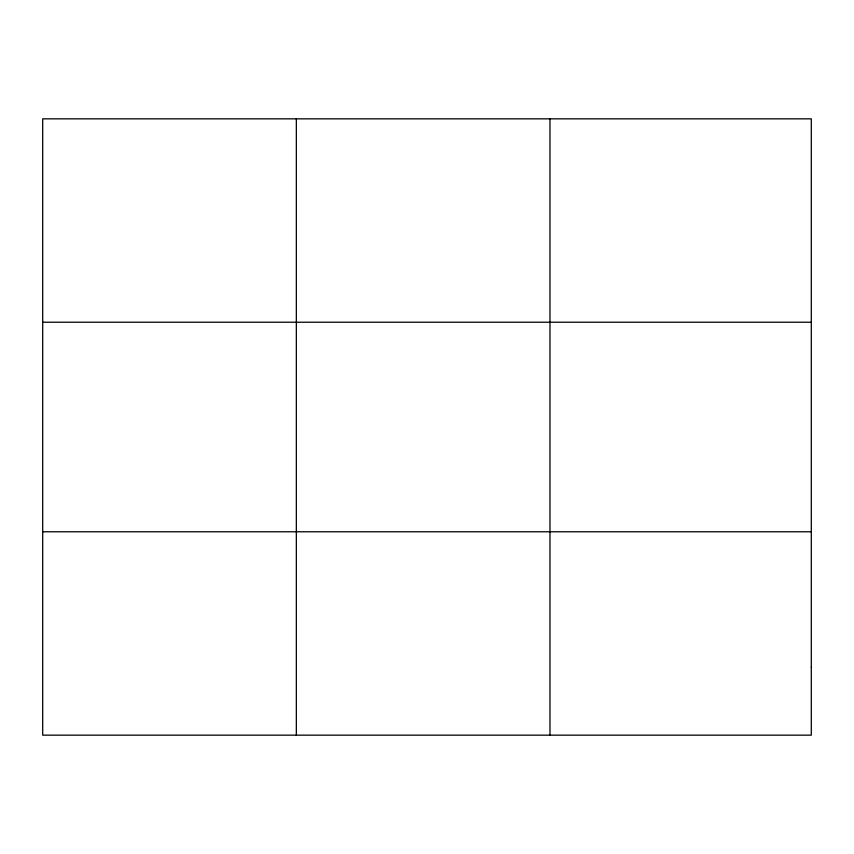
<?xml version="1.0" encoding="UTF-8"?>
<svg xmlns="http://www.w3.org/2000/svg" width="854" height="854" viewBox="0 0 854 854"><rect width="100%" height="100%" fill="white"/><g stroke="black" fill="none" stroke-linecap="round" stroke-linejoin="round"><path stroke-width="1.28" d="M296.338 735.155L296.338 118.845M549.976 735.155L549.976 118.845M42.7 322.225L811.3 322.225M42.7 531.775L811.3 531.775M811.3 667.358L811.3 735.155L42.7 735.155L42.7 118.845L811.3 118.845L811.3 667.358"/></g></svg>
